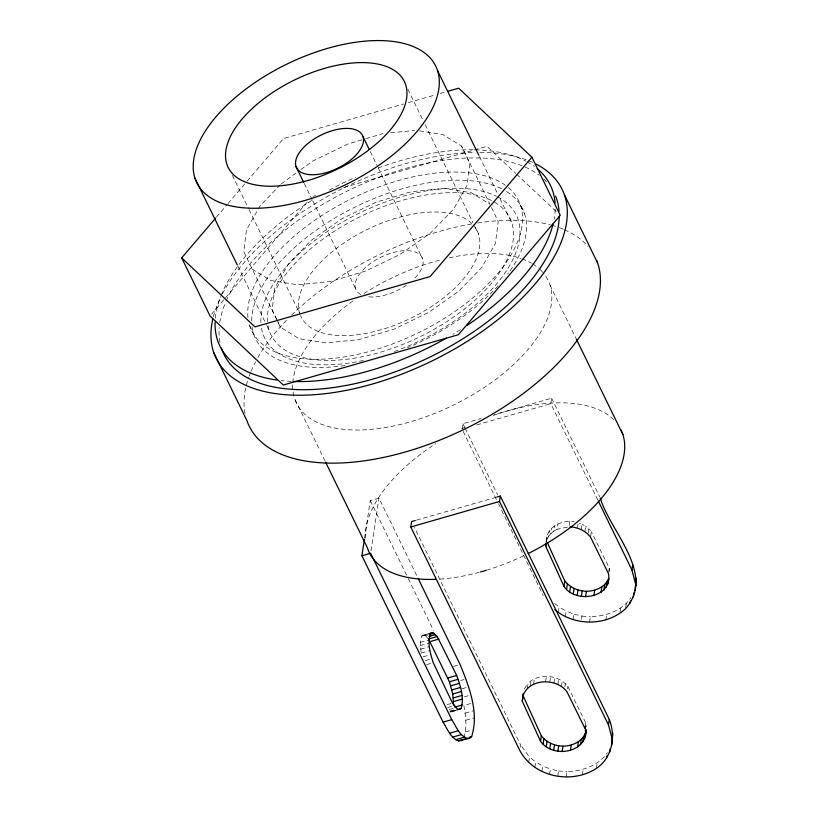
<?xml version="1.0" encoding="UTF-8"?>
<svg xmlns="http://www.w3.org/2000/svg" width="818" height="818" viewBox="0 0 818 818"><rect width="100%" height="100%" fill="white"/><g stroke="black" fill="none" stroke-linecap="round" stroke-linejoin="round"><path stroke-width="0.61" stroke-dasharray="4.09 3.07" d="M463.346 737.908C467.712 727.683 465.473 716.118 463.867 705.484L472.579 702.979M546.588 540.954C545.974 526.956 561.997 519.655 574.083 521.761M364.562 538.224L370.257 500.657L378.969 498.152L417.579 577.324M370.994 550.749L378.969 498.152M462.078 429.133L462.896 423.724L481.127 418.489M597.794 500.023L550.79 403.642L551.608 398.223L494.491 414.644M545.964 542.907L546.792 537.498M546.281 541.792L547.712 534.154M546.894 539.563L548.53 536.434L549.348 531.025M527.344 688.5L528.172 683.091C539.174 672.948 558.827 674.543 567.896 686.599L585.8 723.03L586.342 726.527M548.53 536.434L550.811 533.622L551.629 528.213M520.258 747.141L520.585 744.983L414.409 527.293M530.217 686.087L531.035 680.678M550.811 533.622L553.684 531.209L554.502 525.8M533.581 684.155L534.399 678.735M553.684 531.209L557.048 529.266L557.866 523.857M528.673 762.396L529.491 756.987L520.585 744.983M545.575 681.67L546.393 676.261M569.86 521.383L569.042 526.792L557.048 529.266M534.819 767.356L535.637 761.947L529.491 756.987M558.275 612.477L559.093 607.068L553.827 602.815M549.798 682.048L550.626 676.639M553.929 683.02L554.747 677.611M577.396 528.131L578.05 523.806M541.853 771.415L542.671 766.006L535.637 761.947M565.31 616.537L566.128 611.128L559.093 607.068M557.835 684.554L558.653 679.144M581.301 529.675L582.119 524.256L579.195 523.111M561.393 686.609L562.222 681.2M584.86 531.731L585.678 526.311L582.119 524.256M549.563 774.452L550.381 769.043L542.671 766.006M573.029 619.563L573.847 614.154L566.128 611.128M564.839 686.956L565.33 683.705M588.132 533.152L588.796 528.827L585.678 526.311M567.569 688.766L567.896 686.599M590.535 537.129L591.363 531.72L588.796 528.827M557.712 776.364L558.541 770.955L550.381 769.043M581.506 619.318L581.997 616.066L573.847 614.154M566.066 777.1L566.884 771.691C582.119 771.118 598.541 765.852 607.406 752.652M589.533 622.222L590.351 616.813C605.576 616.23 622.007 610.964 630.862 597.764M585.31 726.282L585.8 723.03M608.612 572.477L609.267 568.152L591.363 531.72M582.334 774.994L583.152 769.585M605.801 620.116L606.619 614.696M596.404 768.378L597.222 762.969M620.034 612.416L620.688 608.091M625.698 607.651L626.353 603.326M421.096 652.099L420.227 642.386L421.73 636.046L430.37 633.05M457.61 709.86L449.992 712.049L452.242 711.139L453.52 707.488M524.256 689.032L528.172 683.091M216.463 217.107L227.22 204.49M228.048 203.518L246.259 182.169M247.087 181.197L283.519 138.508L403.519 104.009M211.698 314.051L307.721 201.484M280.339 184.878L260.001 205.931L246.484 229.878L243.764 251.647L280.462 327.22L299.051 338.642L326.075 342.916L358.877 339.634L394.256 329.112L428.734 312.374L458.949 291.065L481.945 267.271L495.463 243.314L498.182 221.555L491.403 207.383M281.228 183.968L296.535 172.588M300.707 169.643L313.212 160.829L347.691 144.091L364.767 139.009M365.994 138.651L383.069 133.569M408.417 102.608L435.35 94.868M440.248 93.457L446.372 91.698M313.089 196.279L315.543 195.574M343.703 187.486L486.976 146.31L515.729 173.396M476.659 424.941L550.79 403.642M416.474 520.166L495.463 497.467M422.742 635.238L428.325 633.889M421.73 636.046L430.442 633.551M423.969 635.136L425.37 635.75L428.632 634.809M420.227 642.386L428.939 639.891M420.288 645.586L429 643.091M420.636 649.185L429.338 646.68M421.25 653.071L429.961 650.566M423.213 656.803L430.841 654.615M425.411 660.586L430.851 659.022M426.71 664.605L431.066 663.347M453.581 666.404L457.937 665.157M460.646 680.525L463.918 679.594M462.129 688.766L467.569 687.202M464.317 696.854L470.841 694.983M447.037 704.646L451.383 703.398M447.599 707.529L451.955 706.271M449.225 709.492L453.581 708.245M449.675 711.118L457.293 708.93M452.242 711.139L455.503 710.198M451.219 711.946L455.575 710.699M465.094 713.153L473.806 710.648M465.779 720.259L474.481 717.754M465.442 731.926L471.976 730.055M390.636 132.813L414.614 130.41M581.997 616.066L590.351 616.813M558.541 770.955L566.884 771.691M419.552 130.86L442.896 134.561L461.485 145.982L489.839 204.111L471.24 192.69L444.225 188.406L411.423 191.698L376.045 202.22L341.566 218.958L311.341 240.267L288.355 264.061L274.838 288.008L272.118 309.777L276.29 318.499M252.108 269.091L270.707 280.513L297.721 284.787L330.523 281.504L365.902 270.983L400.38 254.245L430.605 232.936L453.591 209.142L467.109 185.185L469.829 163.426L461.485 145.982M425.37 635.75L428.509 639.011M516.659 174.265L557.477 212.721M520.637 205.686L524.604 213.835M550.023 285.155L575.606 337.619M479.43 156.483L497.835 194.224M500.064 198.805L511.782 222.823M407.926 89.387L422.947 120.174M425.166 124.735L473.009 222.813M475.227 227.373L478.571 234.224M551.608 398.223L599.737 496.904M370.288 151.586L377.538 166.432M378.09 167.578L422.661 258.969M462.896 423.724L464.583 427.17M465.135 428.315L497.6 494.859M463.203 431.423L497.896 502.569M498.459 503.714L543.224 595.504M304.327 183.559L312.118 199.551M312.68 200.696L355.585 288.662M232.373 175.41L248.508 208.488M249.061 209.623L299.685 313.406A98.007 49.448 -26 0 1 362.415 231.913A98.007 49.448 -26 0 1 471.597 223.283M370.257 500.657L407.753 577.528M408.315 578.684L433.499 630.31M237.874 266.198L266.331 324.521M266.883 325.666L269.122 330.237M325.063 461.015L294.47 398.284A140.011 70.645 -26 0 0 456.076 403.795A140.011 70.645 -26 0 0 543.52 273.243M249.664 325.646L253.641 333.795M276.811 319.593L280.462 327.22M609.267 568.152L609.809 571.649M219.981 342.394A183.774 92.72 -26 0 1 219.193 327.64M219.776 322.486A183.774 92.72 -26 0 1 225.625 302.231M226.146 300.993A183.774 92.72 -26 0 1 358.192 185.921A183.774 92.72 -26 0 1 523.898 166.504M525.125 167.025A183.774 92.72 -26 0 1 539.287 175.277M543.755 179.07A183.774 92.72 -26 0 1 547.232 182.67M555.217 209.296A183.774 92.72 -26 0 1 554.113 219.275M460.34 329.736A183.774 92.72 -26 0 1 452.845 334.358M291.382 381.382A183.774 92.72 -26 0 1 281.208 380.585M215.328 318.212A183.774 92.72 -26 0 1 220.666 296.535M221.146 295.308A183.774 92.72 -26 0 1 312.118 200.236M329.47 190.103A183.774 92.72 -26 0 1 355.564 177.158M378.243 167.946A183.774 92.72 -26 0 1 474.082 149.786M475.299 149.817A183.774 92.72 -26 0 1 525.862 161.146M526.996 161.759A183.774 92.72 -26 0 1 534.348 166.412M506.557 191.524A148.467 74.908 -26 0 1 507.661 274.112M498.029 285.84A148.467 74.908 -26 0 1 407.395 347.762M344.879 365.595A148.467 74.908 -26 0 1 251.954 325.717M251.709 320.789A148.467 74.908 -26 0 1 348.325 210.523A148.467 74.908 -26 0 1 502.191 189.06M508.367 187.598A148.467 74.908 -26 0 1 425.503 329.184A148.467 74.908 -26 0 1 249.03 323.417M247.977 317.568A148.467 74.908 -26 0 1 348.928 200.021A148.467 74.908 -26 0 1 507.477 186.852M473.285 225.022A98.007 49.448 -26 0 1 415.841 315.707A98.007 49.448 -26 0 1 300.503 315.605M360.799 294.623A36.759 18.548 -26 0 1 368.284 265.124A36.759 18.548 -26 0 1 414.44 251.75A36.759 18.548 -26 0 1 413.611 279.327M406.26 285.247A36.759 18.548 -26 0 1 365.973 296.433M497.456 196.79A140.011 70.645 -26 0 1 505.759 271.832A140.011 70.645 -26 0 1 393.489 351.781M363.417 360.441A140.011 70.645 -26 0 1 261.331 327.384M260.881 322.527A140.011 70.645 -26 0 1 349.961 217.915A140.011 70.645 -26 0 1 496.311 196.218M494.665 202.261A132.956 67.076 -26 0 1 428.233 332.548A132.956 67.076 -26 0 1 267.629 323.222M267.517 321.995A132.956 67.076 -26 0 1 352.732 220.482A132.956 67.076 -26 0 1 493.581 201.637M245.032 413.479A192.516 97.127 -26 0 1 248.692 377.405M249.132 376.178A192.516 97.127 -26 0 1 250.553 372.487M251.065 371.26A192.516 97.127 -26 0 1 255.553 361.771M257.844 357.589A192.516 97.127 -26 0 1 288.028 318.703M291.617 315.124A192.516 97.127 -26 0 1 472.814 223.764M477.62 222.997A192.516 97.127 -26 0 1 550.381 224.868M551.536 225.185A192.516 97.127 -26 0 1 556.015 226.535M559.461 227.731A192.516 97.127 -26 0 1 563.244 229.214M564.481 229.746A192.516 97.127 -26 0 1 587.978 246.351M213.365 316.75A192.516 97.127 -26 0 1 220.758 297.169M222.435 293.866A192.516 97.127 -26 0 1 475.002 152.424M479.931 152.393A192.516 97.127 -26 0 1 532.569 162.373M523.632 555.79A140.011 70.645 -26 0 1 487.6 569.89M479.256 572.303A140.011 70.645 -26 0 1 438.315 579.195M365.605 538.346A140.011 70.645 -26 0 1 435.697 443.663M462.037 428.663A140.011 70.645 -26 0 1 465.452 426.996M493.244 415.452A140.011 70.645 -26 0 1 614.727 420.738M293.836 396.055A140.011 70.645 -26 0 1 292.701 383.949M292.772 382.671A140.011 70.645 -26 0 1 355.401 299.255M363.908 293.57A140.011 70.645 -26 0 1 441.832 259.562M449.276 257.813A140.011 70.645 -26 0 1 520.984 258.437M522.068 258.825A140.011 70.645 -26 0 1 531.465 263.202M532.528 263.836A140.011 70.645 -26 0 1 538.356 268.018M540.054 269.531A140.011 70.645 -26 0 1 542.712 272.282"/><path stroke-width="1.23" d="M453.591 705.106L452.722 694.022L449.419 681.793L428.509 639.011L437.221 636.516L456.659 675.453C460.36 685.883 464.634 697.693 460.943 708.633L458.694 709.543L457.293 708.93L452.477 703.081L433.243 662.723C430.391 653.398 427.068 643.183 430.442 633.551L432.681 632.631L437.221 636.516M584.4 738.787L586.148 730.004C586.649 753.296 552.385 758.439 540.514 741.22L522.303 701.251L522.999 694.543M522.303 701.251L523.254 693.531M570.095 526.884C577.937 527.232 585.708 530.862 590.535 537.129L608.449 573.561C613.234 597.661 575.555 604.246 563.97 586.342L545.77 546.363L545.903 544.062M585.33 735.423L585.852 729.768M415.258 520.514L411.618 521.557L410.8 526.976L519.767 750.392C533.919 777.274 571.659 784.554 596.404 768.378C612.191 758 615.985 736.149 609.287 719.482L500.319 496.066L496.679 497.109M611.639 745.28L612.846 733.03M554.768 609.645C574.44 626.312 606.486 626.322 625.535 608.735C656.23 573.858 609.901 531.25 600.3 498.05M635.095 590.391L636.312 578.142M418.141 578.469L460.115 664.523C469.174 686.823 479.307 712.611 471.628 736.599L469.624 738.194L458.499 740.904C450.421 737.908 447.374 728.777 443.059 722.13L361.914 555.759L364.378 539.471M612.028 738.439L608.469 724.891L499.501 501.475L500.319 496.066M545.77 546.363L546.26 543.121M540.514 741.22L541.332 735.811L523.131 695.842M563.97 586.342L564.788 580.933L547.631 543.244M543.091 744.135L543.909 738.726L541.332 735.811M566.557 589.246L567.375 583.837L564.788 580.933M546.22 746.66L547.038 741.251L543.909 738.726M569.686 591.772L570.504 586.363L567.375 583.837M549.798 748.726L550.616 743.317L547.038 741.251M573.265 593.848L574.083 588.428L570.504 586.363M553.725 750.27L554.543 744.861L550.616 743.317M577.191 595.392L578.009 589.972L574.083 588.428M557.876 751.241L558.694 745.832L554.543 744.861M581.342 596.363L582.16 590.954L578.009 589.972M562.13 751.619L562.948 746.21C571.813 746.016 581.7 742.13 585.218 733.368M585.596 596.741L586.414 591.322C595.269 591.138 605.167 587.252 608.674 578.49L607.856 583.899M570.412 750.546L571.23 745.137M593.878 595.668L594.696 590.259M577.569 747.182L578.398 741.773M601.036 592.293L601.854 586.884M580.453 744.748L581.281 739.339M603.919 589.87L604.737 584.461M582.753 741.926L583.571 736.517M606.22 587.048L607.038 581.639M585.524 731.936L585.31 726.282M608.469 724.891L609.287 719.482M635.494 583.561L631.936 570.013L632.754 564.604M606.578 758.061L606.905 755.893M630.044 603.183L630.371 601.015M609.799 751.885L610.3 748.644M633.265 597.007L633.919 592.672M522.508 697.785C526.823 678.296 556.485 677.018 567.078 692.008L584.982 728.439M635.31 587.191L635.923 584.982M611.537 743.173L612.457 739.871M447.599 91.34L458.622 88.18L531.904 157.209L560.258 215.338L458.428 334.695L283.325 385.022L210.042 315.993L181.688 257.864L215.635 218.079M531.904 157.209L430.084 276.566L254.971 326.893L181.688 257.864M460.923 740.699L462.252 739.636M410.8 526.976L499.501 501.475M361.914 555.759L370.615 553.254L451.761 719.625C456.076 726.272 459.123 735.402 467.211 738.398L469.624 738.194M429.409 633.572L432.681 632.631M429.716 634.502L434.072 633.244M429.072 636.435L435.605 634.553M430.156 641.568L438.867 639.062M447.947 677.958L456.659 675.453M449.419 681.793L458.131 679.288M450.728 685.832L459.44 683.327M451.833 689.952L460.544 687.447M452.722 694.022L461.424 691.517M453.346 697.928L462.047 695.423M453.693 701.537L462.395 699.032M454.614 707.171L462.231 704.983M457.681 709.574L460.943 708.633M443.059 722.13L451.761 719.625M449.542 733.245L458.244 730.74M452.722 737.11L461.434 734.615M455.738 739.697L464.45 737.192M469.45 737.222L471.628 736.599M458.499 740.904L467.211 738.398M582.16 590.954L586.414 591.322M558.694 745.832L562.948 746.21M564.461 194.96L597.58 262.875M576.158 338.764L622.887 434.562M437.589 70.706A132.956 67.076 -26 0 1 273.406 207.036A132.956 67.076 -26 0 1 237.772 95.502A132.956 67.076 -26 0 1 437.589 70.706L478.867 155.338M598.357 501.168L631.936 570.013M363.049 136.729A36.759 18.548 -26 0 1 317.66 174.418A36.759 18.548 -26 0 1 307.813 143.59A36.759 18.548 -26 0 1 363.049 136.729L369.174 149.295M295.963 166.422L303.764 182.424M194.929 178.13L237.322 265.052M325.615 462.15L367.333 547.682A140.011 70.645 -26 0 0 435.779 579.318M213.795 352.66L246.913 420.575A192.516 97.127 -26 0 0 456.342 433.029A192.516 97.127 -26 0 0 596.69 260.502M537.17 168.61A183.774 92.72 -26 0 1 555.085 203.069M553.101 223.948A183.774 92.72 -26 0 1 466.741 325.584M446.352 338.141A183.774 92.72 -26 0 1 293.785 381.474M277.19 380.084A183.774 92.72 -26 0 1 215.083 322.036M555.596 196.156A183.774 92.72 -26 0 1 559.062 211.218M559.215 216.177A183.774 92.72 -26 0 1 402.814 368.959A183.774 92.72 -26 0 1 221.422 348.049M536.107 164.091A192.516 97.127 -26 0 1 429.409 362.221A192.516 97.127 -26 0 1 212.792 319.122M621.077 429.982A140.011 70.645 -26 0 1 528.183 553.571M486.444 570.238A140.011 70.645 -26 0 1 480.493 571.966M284.674 185.328A98.007 49.448 -26 0 0 405.697 84.816A98.007 49.448 -26 0 0 258.396 103.099A98.007 49.448 -26 0 0 284.674 185.328"/></g></svg>
